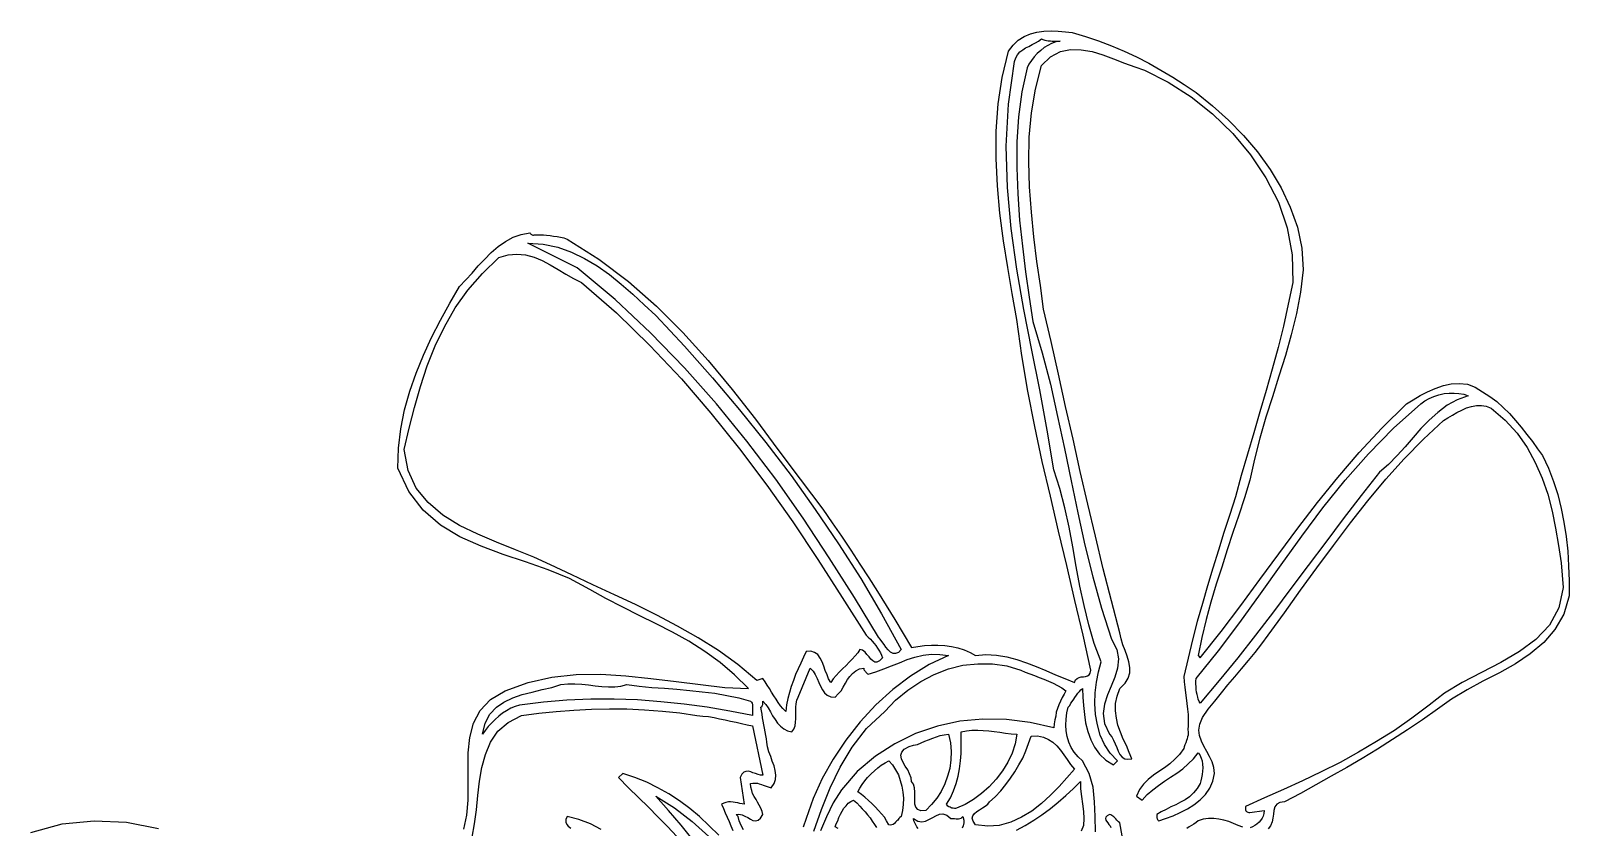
# Model space of a CAD drawing. Extents: x 0.03 to 7.3, y 0.02 to 7.48.
# Drawn here: x 1.132 to 6.072, y 4.919 to 7.476 of the extents above; entities that cross this region are included whole.
import ezdxf

# ---------------------------------------------------------------- set-up
doc = ezdxf.new("R2010")
doc.units = 0
doc.layers.add('1', color=7, linetype='Continuous')

msp = doc.modelspace()

# ---------------------------------------------------------------- linework, layer by layer
for points in [[(2.523, 4.913), (2.532, 4.958), (2.536, 5.006), (2.536, 5.056), (2.536, 5.107), (2.537, 5.158), (2.542, 5.207), (2.554, 5.253), (2.575, 5.294), (2.608, 5.329), (2.655, 5.357), (2.729, 5.384), (2.805, 5.401), (2.883, 5.409), (2.962, 5.41), (3.043, 5.405), (3.123, 5.397), (3.204, 5.387), (3.283, 5.377), (3.361, 5.368), (3.437, 5.364), (3.392, 5.408), (3.346, 5.448), (3.296, 5.483), (3.245, 5.516), (3.193, 5.545), (3.14, 5.572), (3.086, 5.599), (3.033, 5.626), (2.979, 5.653), (2.927, 5.682), (2.862, 5.717), (2.793, 5.745), (2.721, 5.771), (2.649, 5.795), (2.578, 5.821), (2.51, 5.851), (2.448, 5.889), (2.392, 5.937), (2.346, 5.997), (2.311, 6.072), (2.313, 6.136), (2.32, 6.198), (2.332, 6.259), (2.349, 6.319), (2.369, 6.377), (2.393, 6.435), (2.419, 6.491), (2.448, 6.547), (2.478, 6.601), (2.509, 6.655), (2.529, 6.676), (2.549, 6.698), (2.569, 6.721), (2.589, 6.742), (2.61, 6.764), (2.633, 6.783), (2.656, 6.799), (2.681, 6.813), (2.707, 6.822), (2.735, 6.827), (2.736, 6.826), (2.737, 6.824), (2.739, 6.823), (2.74, 6.822), (2.742, 6.821), (2.744, 6.82), (2.746, 6.82), (2.748, 6.821), (2.757, 6.821), (2.767, 6.821), (2.778, 6.821), (2.788, 6.82), (2.8, 6.819), (2.811, 6.817), (2.822, 6.816), (2.833, 6.813), (2.844, 6.811), (2.854, 6.807), (2.956, 6.743), (3.051, 6.671), (3.141, 6.592), (3.226, 6.507), (3.307, 6.417), (3.384, 6.324), (3.459, 6.229), (3.531, 6.132), (3.603, 6.036), (3.675, 5.94), (3.705, 5.896), (3.735, 5.853), (3.765, 5.809), (3.794, 5.764), (3.823, 5.72), (3.851, 5.676), (3.879, 5.631), (3.906, 5.586), (3.933, 5.541), (3.96, 5.496), (3.98, 5.499), (4.002, 5.502), (4.024, 5.503), (4.045, 5.503), (4.067, 5.502), (4.088, 5.499), (4.109, 5.495), (4.129, 5.488), (4.148, 5.48), (4.165, 5.47), (4.199, 5.473), (4.233, 5.471), (4.266, 5.466), (4.298, 5.457), (4.329, 5.447), (4.36, 5.435), (4.391, 5.422), (4.422, 5.408), (4.452, 5.396), (4.483, 5.384), (4.487, 5.392), (4.492, 5.397), (4.498, 5.4), (4.505, 5.402), (4.512, 5.402), (4.519, 5.403), (4.525, 5.405), (4.531, 5.408), (4.534, 5.414), (4.536, 5.423), (4.511, 5.536), (4.485, 5.647), (4.459, 5.759), (4.432, 5.87), (4.406, 5.982), (4.38, 6.093), (4.356, 6.206), (4.334, 6.319), (4.314, 6.434), (4.298, 6.549), (4.283, 6.632), (4.269, 6.716), (4.255, 6.802), (4.244, 6.89), (4.236, 6.978), (4.232, 7.066), (4.232, 7.154), (4.238, 7.241), (4.251, 7.326), (4.271, 7.41), (4.286, 7.43), (4.303, 7.446), (4.322, 7.458), (4.342, 7.466), (4.363, 7.472), (4.385, 7.475), (4.408, 7.476), (4.431, 7.475), (4.454, 7.473), (4.476, 7.47), (4.519, 7.458), (4.561, 7.444), (4.602, 7.428), (4.643, 7.411), (4.682, 7.392), (4.722, 7.372), (4.761, 7.35), (4.799, 7.327), (4.836, 7.303), (4.874, 7.278)], [(4.874, 7.278), (4.927, 7.235), (4.978, 7.189), (5.026, 7.14), (5.071, 7.087), (5.112, 7.031), (5.147, 6.972), (5.176, 6.91), (5.199, 6.845), (5.213, 6.778), (5.218, 6.708), (5.209, 6.637), (5.196, 6.568), (5.179, 6.5), (5.161, 6.433), (5.14, 6.367), (5.119, 6.301), (5.098, 6.235), (5.079, 6.168), (5.061, 6.101), (5.046, 6.033), (5.029, 5.977), (5.011, 5.921), (4.992, 5.865), (4.974, 5.81), (4.956, 5.754), (4.938, 5.699), (4.921, 5.642), (4.906, 5.586), (4.892, 5.528), (4.88, 5.47), (4.887, 5.463), (4.954, 5.547), (5.017, 5.631), (5.079, 5.714), (5.14, 5.797), (5.201, 5.879), (5.264, 5.961), (5.329, 6.042), (5.397, 6.122), (5.47, 6.2), (5.549, 6.278), (5.571, 6.291), (5.593, 6.305), (5.617, 6.317), (5.642, 6.328), (5.668, 6.337), (5.693, 6.343), (5.719, 6.344), (5.745, 6.341), (5.77, 6.332), (5.794, 6.317), (5.817, 6.302), (5.839, 6.286), (5.86, 6.267), (5.88, 6.247), (5.9, 6.225), (5.918, 6.203), (5.936, 6.18), (5.954, 6.157), (5.97, 6.134), (5.986, 6.112), (6.005, 6.072), (6.021, 6.029), (6.035, 5.987), (6.046, 5.942), (6.055, 5.898), (6.062, 5.852), (6.067, 5.805), (6.07, 5.758), (6.072, 5.71), (6.072, 5.662), (6.055, 5.603), (6.026, 5.554), (5.99, 5.512), (5.947, 5.476), (5.899, 5.444), (5.848, 5.415), (5.795, 5.388), (5.744, 5.36), (5.694, 5.33), (5.649, 5.298), (5.601, 5.264), (5.553, 5.232), (5.504, 5.201), (5.456, 5.17), (5.407, 5.14), (5.358, 5.111), (5.308, 5.083), (5.258, 5.055), (5.209, 5.027), (5.158, 5), (5.143, 4.998), (5.133, 4.993), (5.127, 4.984), (5.123, 4.973), (5.122, 4.961), (5.12, 4.948), (5.118, 4.936), (5.113, 4.924), (5.105, 4.914)], [(1.132, 4.902), (1.233, 4.93), (1.336, 4.94), (1.439, 4.935), (1.542, 4.915)]]:
    msp.add_lwpolyline(points)
at = {"layer": '1'}
for points in [[(4.551, 4.904), (4.55, 4.953), (4.548, 5.001), (4.543, 5.048), (4.531, 5.091), (4.509, 5.132), (4.495, 5.145), (4.482, 5.16), (4.473, 5.175), (4.465, 5.192), (4.46, 5.21), (4.457, 5.229), (4.456, 5.247), (4.457, 5.266), (4.459, 5.286), (4.463, 5.304), (4.468, 5.31), (4.472, 5.317), (4.476, 5.323), (4.481, 5.33), (4.485, 5.336), (4.49, 5.343), (4.494, 5.349), (4.499, 5.355), (4.504, 5.36), (4.509, 5.364), (4.51, 5.337), (4.512, 5.31), (4.515, 5.281), (4.519, 5.254), (4.526, 5.226), (4.536, 5.2), (4.548, 5.176), (4.564, 5.154), (4.584, 5.134), (4.609, 5.119), (4.622, 5.132), (4.598, 5.157), (4.58, 5.185), (4.566, 5.215), (4.557, 5.248), (4.551, 5.281), (4.549, 5.316), (4.55, 5.351), (4.554, 5.385), (4.56, 5.418), (4.569, 5.45), (4.547, 5.509), (4.529, 5.569), (4.514, 5.631), (4.501, 5.693), (4.489, 5.756), (4.478, 5.819), (4.466, 5.882), (4.452, 5.944), (4.436, 6.006), (4.417, 6.066), (4.396, 6.194), (4.372, 6.323), (4.346, 6.451), (4.321, 6.581), (4.298, 6.711), (4.28, 6.841), (4.268, 6.973), (4.264, 7.106), (4.271, 7.24), (4.291, 7.377), (4.295, 7.389), (4.3, 7.399), (4.308, 7.408), (4.317, 7.415), (4.326, 7.421), (4.337, 7.426), (4.348, 7.432), (4.358, 7.437), (4.368, 7.443), (4.377, 7.45), (4.382, 7.448), (4.388, 7.446), (4.394, 7.445), (4.399, 7.444), (4.406, 7.444), (4.412, 7.443), (4.418, 7.443), (4.424, 7.443), (4.43, 7.443), (4.437, 7.443)], [(4.437, 7.443), (4.423, 7.44), (4.41, 7.435), (4.398, 7.429), (4.386, 7.422), (4.375, 7.413), (4.364, 7.403), (4.354, 7.392), (4.345, 7.381), (4.337, 7.369), (4.331, 7.357), (4.314, 7.28), (4.304, 7.2), (4.298, 7.119), (4.298, 7.036), (4.301, 6.952), (4.307, 6.868), (4.316, 6.784), (4.326, 6.702), (4.338, 6.621), (4.35, 6.543), (4.38, 6.442), (4.406, 6.341), (4.429, 6.238), (4.451, 6.135), (4.473, 6.031), (4.494, 5.928), (4.517, 5.825), (4.542, 5.723), (4.57, 5.622), (4.602, 5.523), (4.619, 5.49), (4.625, 5.46), (4.622, 5.43), (4.613, 5.401), (4.601, 5.372), (4.589, 5.344), (4.58, 5.314), (4.576, 5.284), (4.58, 5.252), (4.596, 5.218), (4.603, 5.209), (4.609, 5.199), (4.614, 5.187), (4.619, 5.175), (4.624, 5.163), (4.629, 5.153), (4.636, 5.144), (4.645, 5.139), (4.655, 5.137), (4.668, 5.139), (4.659, 5.159), (4.65, 5.181), (4.64, 5.202), (4.631, 5.224), (4.623, 5.247), (4.618, 5.269), (4.615, 5.293), (4.615, 5.316), (4.62, 5.34), (4.629, 5.364), (4.646, 5.381), (4.656, 5.398), (4.661, 5.415), (4.661, 5.432), (4.658, 5.45), (4.653, 5.468), (4.646, 5.486), (4.639, 5.505), (4.633, 5.524), (4.629, 5.543), (4.602, 5.646), (4.576, 5.749), (4.551, 5.853), (4.526, 5.956), (4.502, 6.061), (4.479, 6.165), (4.455, 6.27), (4.432, 6.374), (4.408, 6.478), (4.384, 6.582), (4.374, 6.658), (4.363, 6.735), (4.353, 6.814), (4.345, 6.894), (4.339, 6.975), (4.337, 7.055), (4.338, 7.134), (4.345, 7.213), (4.358, 7.289), (4.377, 7.364), (4.406, 7.392), (4.438, 7.409), (4.471, 7.416), (4.505, 7.415), (4.54, 7.409), (4.574, 7.399), (4.609, 7.386), (4.644, 7.372), (4.677, 7.36), (4.708, 7.35), (4.784, 7.311), (4.858, 7.264), (4.927, 7.209), (4.992, 7.146), (5.049, 7.078), (5.098, 7.004), (5.138, 6.926), (5.166, 6.843), (5.182, 6.757), (5.185, 6.668), (5.17, 6.598), (5.154, 6.528), (5.137, 6.459), (5.118, 6.39), (5.099, 6.321), (5.079, 6.253), (5.059, 6.185), (5.039, 6.117), (5.019, 6.048), (5, 5.98), (4.982, 5.923), (4.963, 5.865), (4.946, 5.808), (4.928, 5.751), (4.911, 5.694), (4.894, 5.637), (4.877, 5.579), (4.862, 5.521), (4.848, 5.462), (4.834, 5.403), (4.836, 5.386), (4.838, 5.369), (4.84, 5.351), (4.842, 5.334), (4.844, 5.316), (4.846, 5.298), (4.848, 5.281), (4.848, 5.264), (4.848, 5.247), (4.847, 5.231), (4.848, 5.226), (4.848, 5.221), (4.848, 5.215), (4.846, 5.209), (4.845, 5.203), (4.843, 5.197), (4.841, 5.19), (4.838, 5.184), (4.836, 5.177), (4.834, 5.172), (4.821, 5.153), (4.806, 5.137), (4.79, 5.123), (4.772, 5.11), (4.754, 5.098), (4.737, 5.086), (4.72, 5.072), (4.705, 5.057), (4.692, 5.04), (4.682, 5.019), (4.701, 5.006), (4.717, 5.024), (4.735, 5.039), (4.753, 5.053), (4.772, 5.067), (4.792, 5.08), (4.812, 5.093), (4.831, 5.107), (4.848, 5.122), (4.865, 5.139), (4.88, 5.158), (4.886, 5.151), (4.89, 5.141), (4.893, 5.132), (4.894, 5.121), (4.895, 5.11), (4.894, 5.099), (4.893, 5.088), (4.891, 5.078), (4.889, 5.068), (4.887, 5.059), (4.877, 5.043), (4.866, 5.029), (4.853, 5.017), (4.839, 5.007), (4.824, 4.999), (4.809, 4.991), (4.793, 4.984), (4.778, 4.976), (4.762, 4.968), (4.748, 4.96), (4.748, 4.957), (4.748, 4.954), (4.748, 4.951), (4.748, 4.949), (4.749, 4.947), (4.75, 4.944), (4.751, 4.943), (4.752, 4.941), (4.754, 4.94), (4.776, 4.947), (4.8, 4.956), (4.823, 4.966), (4.846, 4.978), (4.867, 4.991), (4.887, 5.007), (4.904, 5.024), (4.918, 5.044), (4.928, 5.067), (4.933, 5.092), (4.931, 5.111), (4.925, 5.129), (4.917, 5.146), (4.908, 5.162), (4.899, 5.179), (4.891, 5.195), (4.885, 5.213), (4.883, 5.231), (4.886, 5.25), (4.894, 5.271), (4.913, 5.298), (4.934, 5.324), (4.955, 5.35), (4.976, 5.376), (4.998, 5.402), (5.02, 5.428), (5.042, 5.454), (5.064, 5.48), (5.085, 5.508), (5.105, 5.536), (5.158, 5.607), (5.209, 5.68), (5.262, 5.752), (5.315, 5.824), (5.37, 5.896), (5.425, 5.967), (5.483, 6.036), (5.542, 6.102), (5.604, 6.165), (5.668, 6.225), (5.682, 6.233), (5.697, 6.242), (5.711, 6.25), (5.727, 6.258), (5.742, 6.265), (5.758, 6.27), (5.774, 6.273), (5.79, 6.273), (5.805, 6.271), (5.821, 6.264), (5.866, 6.226), (5.905, 6.184), (5.937, 6.138), (5.963, 6.09), (5.985, 6.04), (6.003, 5.988), (6.017, 5.934), (6.028, 5.879), (6.038, 5.824), (6.046, 5.768), (6.052, 5.689), (6.039, 5.623), (6.009, 5.568), (5.965, 5.522), (5.912, 5.483), (5.852, 5.448), (5.79, 5.416), (5.728, 5.384), (5.671, 5.349), (5.622, 5.311), (5.567, 5.269), (5.511, 5.23), (5.453, 5.194), (5.395, 5.16), (5.336, 5.127), (5.276, 5.097), (5.216, 5.068), (5.155, 5.04), (5.094, 5.013), (5.033, 4.986), (5.032, 4.983), (5.032, 4.98), (5.033, 4.978), (5.033, 4.975), (5.034, 4.972), (5.036, 4.97), (5.038, 4.968), (5.04, 4.967), (5.043, 4.966), (5.046, 4.966), (5.092, 4.973), (5.091, 4.963), (5.089, 4.955), (5.086, 4.948), (5.081, 4.941), (5.076, 4.935), (5.069, 4.929), (5.063, 4.925), (5.055, 4.92), (5.048, 4.917)], [(3.139, 6.562), (3.231, 6.463), (3.321, 6.362), (3.408, 6.259), (3.492, 6.154), (3.574, 6.048), (3.651, 5.939), (3.726, 5.829), (3.797, 5.717), (3.864, 5.604), (3.927, 5.49), (3.918, 5.48), (3.909, 5.477), (3.901, 5.477), (3.893, 5.481), (3.885, 5.488), (3.878, 5.497), (3.872, 5.506), (3.865, 5.515), (3.859, 5.523), (3.854, 5.529), (3.777, 5.657), (3.696, 5.784), (3.612, 5.911), (3.524, 6.036), (3.431, 6.158), (3.334, 6.278), (3.231, 6.394), (3.122, 6.506), (3.008, 6.613), (2.887, 6.715), (2.728, 6.794), (2.777, 6.791), (2.824, 6.781), (2.868, 6.765), (2.91, 6.745), (2.951, 6.721), (2.99, 6.693), (3.028, 6.662), (3.065, 6.63), (3.102, 6.596), (3.139, 6.562)], [(2.9, 6.668), (3.013, 6.57), (3.12, 6.466), (3.221, 6.359), (3.316, 6.248), (3.408, 6.134), (3.495, 6.017), (3.579, 5.899), (3.659, 5.778), (3.737, 5.657), (3.814, 5.536), (3.821, 5.529), (3.828, 5.523), (3.834, 5.516), (3.84, 5.509), (3.846, 5.502), (3.851, 5.494), (3.855, 5.487), (3.86, 5.479), (3.864, 5.471), (3.867, 5.463), (3.857, 5.453), (3.849, 5.449), (3.842, 5.449), (3.836, 5.453), (3.829, 5.459), (3.824, 5.466), (3.817, 5.473), (3.811, 5.481), (3.803, 5.487), (3.794, 5.49), (3.788, 5.479), (3.779, 5.469), (3.77, 5.459), (3.76, 5.449), (3.75, 5.438), (3.739, 5.427), (3.728, 5.417), (3.718, 5.406), (3.709, 5.395), (3.701, 5.384), (3.694, 5.395), (3.689, 5.408), (3.683, 5.422), (3.678, 5.436), (3.673, 5.45), (3.667, 5.462), (3.659, 5.473), (3.649, 5.48), (3.637, 5.484), (3.622, 5.483), (3.613, 5.465), (3.605, 5.446), (3.596, 5.427), (3.588, 5.409), (3.581, 5.39), (3.574, 5.371), (3.568, 5.352), (3.563, 5.332), (3.559, 5.312), (3.556, 5.291), (3.547, 5.3), (3.539, 5.309), (3.532, 5.319), (3.525, 5.33), (3.518, 5.341), (3.511, 5.353), (3.504, 5.364), (3.497, 5.375), (3.49, 5.386), (3.483, 5.397), (3.463, 5.39), (3.402, 5.441), (3.34, 5.486), (3.275, 5.527), (3.209, 5.565), (3.142, 5.6), (3.074, 5.634), (3.006, 5.665), (2.937, 5.697), (2.869, 5.729), (2.801, 5.761), (2.747, 5.786), (2.688, 5.81), (2.627, 5.834), (2.567, 5.86), (2.509, 5.888), (2.455, 5.921), (2.408, 5.961), (2.37, 6.008), (2.344, 6.064), (2.331, 6.132), (2.347, 6.2), (2.364, 6.267), (2.383, 6.334), (2.405, 6.4), (2.431, 6.464), (2.461, 6.526), (2.495, 6.586), (2.535, 6.643), (2.582, 6.697), (2.635, 6.748), (2.665, 6.757), (2.693, 6.759), (2.721, 6.757), (2.748, 6.749), (2.774, 6.738), (2.8, 6.725), (2.825, 6.71), (2.85, 6.695), (2.875, 6.681), (2.9, 6.668)], [(5.748, 6.304), (5.712, 6.291), (5.68, 6.274), (5.65, 6.251), (5.622, 6.226), (5.596, 6.199), (5.571, 6.17), (5.545, 6.14), (5.52, 6.112), (5.492, 6.084), (5.463, 6.059), (5.404, 5.984), (5.346, 5.909), (5.29, 5.834), (5.234, 5.759), (5.178, 5.685), (5.122, 5.61), (5.065, 5.536), (5.008, 5.463), (4.948, 5.39), (4.887, 5.317), (4.884, 5.323), (4.881, 5.33), (4.879, 5.337), (4.877, 5.345), (4.875, 5.353), (4.874, 5.361), (4.874, 5.37), (4.873, 5.379), (4.873, 5.388), (4.874, 5.397), (4.946, 5.485), (5.014, 5.576), (5.081, 5.668), (5.147, 5.761), (5.213, 5.853), (5.281, 5.944), (5.352, 6.033), (5.427, 6.118), (5.508, 6.2), (5.596, 6.278), (5.608, 6.288), (5.622, 6.295), (5.637, 6.302), (5.653, 6.307), (5.67, 6.311), (5.686, 6.313), (5.703, 6.313), (5.718, 6.312), (5.734, 6.309), (5.748, 6.304)], [(3.421, 4.911), (3.413, 4.925), (3.407, 4.939), (3.403, 4.953), (3.397, 4.96), (3.406, 4.961), (3.416, 4.959), (3.425, 4.955), (3.434, 4.95), (3.443, 4.945), (3.451, 4.941), (3.46, 4.94), (3.468, 4.942), (3.475, 4.948), (3.483, 4.96), (3.48, 4.97), (3.476, 4.98), (3.471, 4.99), (3.466, 4.999), (3.461, 5.008), (3.455, 5.018), (3.45, 5.027), (3.447, 5.037), (3.444, 5.048), (3.443, 5.059), (3.451, 5.06), (3.458, 5.06), (3.465, 5.06), (3.471, 5.058), (3.478, 5.056), (3.484, 5.054), (3.49, 5.052), (3.497, 5.05), (3.503, 5.048), (3.509, 5.046), (3.519, 5.059), (3.523, 5.072), (3.524, 5.086), (3.522, 5.101), (3.519, 5.116), (3.513, 5.131), (3.508, 5.146), (3.502, 5.161), (3.498, 5.177), (3.496, 5.192), (3.494, 5.203), (3.492, 5.214), (3.49, 5.225), (3.488, 5.237), (3.486, 5.248), (3.484, 5.259), (3.482, 5.27), (3.48, 5.282), (3.478, 5.293), (3.476, 5.304), (3.478, 5.305), (3.48, 5.307), (3.481, 5.309), (3.482, 5.311), (3.483, 5.313), (3.483, 5.316), (3.483, 5.318), (3.483, 5.321), (3.483, 5.324), (3.492, 5.313), (3.5, 5.302), (3.507, 5.289), (3.514, 5.277), (3.522, 5.265), (3.53, 5.253), (3.539, 5.243), (3.55, 5.235), (3.562, 5.228), (3.576, 5.225), (3.582, 5.234), (3.586, 5.245), (3.588, 5.256), (3.589, 5.267), (3.589, 5.279), (3.589, 5.292), (3.589, 5.304), (3.59, 5.315), (3.592, 5.327), (3.596, 5.337), (3.635, 5.43), (3.644, 5.42), (3.651, 5.409), (3.657, 5.397), (3.663, 5.384), (3.668, 5.372), (3.674, 5.36), (3.681, 5.35), (3.689, 5.343), (3.701, 5.338), (3.715, 5.337), (3.725, 5.347), (3.734, 5.357), (3.741, 5.369), (3.748, 5.381), (3.755, 5.393), (3.762, 5.403), (3.771, 5.413), (3.781, 5.421), (3.793, 5.427), (3.807, 5.43), (3.807, 5.427), (3.807, 5.425), (3.808, 5.423), (3.81, 5.421), (3.812, 5.419), (3.813, 5.417), (3.815, 5.415), (3.817, 5.414), (3.819, 5.412), (3.821, 5.41), (3.846, 5.418), (3.871, 5.427), (3.896, 5.437), (3.921, 5.447), (3.946, 5.457), (3.971, 5.465), (3.997, 5.471), (4.024, 5.475), (4.051, 5.474), (4.079, 5.47)], [(4.079, 5.47), (4.017, 5.441), (3.957, 5.404), (3.9, 5.361), (3.846, 5.312), (3.795, 5.257), (3.749, 5.199), (3.708, 5.138), (3.673, 5.075), (3.644, 5.011), (3.622, 4.947), (3.612, 4.919)], [(3.646, 4.906), (3.671, 4.976), (3.699, 5.045), (3.731, 5.112), (3.769, 5.176), (3.816, 5.236), (3.874, 5.291), (3.909, 5.327), (3.948, 5.359), (3.99, 5.387), (4.033, 5.409), (4.079, 5.427), (4.125, 5.439), (4.173, 5.444), (4.22, 5.444), (4.266, 5.437), (4.311, 5.423)], [(4.311, 5.423), (4.325, 5.417), (4.34, 5.411), (4.355, 5.406), (4.37, 5.4), (4.385, 5.394), (4.4, 5.388), (4.415, 5.382), (4.429, 5.374), (4.443, 5.366), (4.456, 5.357), (4.45, 5.346), (4.444, 5.335), (4.438, 5.324), (4.433, 5.312), (4.429, 5.3), (4.425, 5.288), (4.423, 5.276), (4.42, 5.264), (4.418, 5.251), (4.417, 5.238), (4.341, 5.255), (4.265, 5.265), (4.189, 5.266), (4.115, 5.259), (4.043, 5.243), (3.973, 5.22), (3.906, 5.187), (3.844, 5.147), (3.786, 5.098), (3.735, 5.039), (3.709, 4.997), (3.687, 4.952), (3.668, 4.907)], [(3.046, 5.377), (3.086, 5.372), (3.126, 5.368), (3.167, 5.365), (3.207, 5.362), (3.248, 5.358), (3.288, 5.354), (3.328, 5.349), (3.367, 5.342), (3.406, 5.334), (3.443, 5.324), (3.446, 5.32), (3.448, 5.317), (3.449, 5.312), (3.45, 5.307), (3.45, 5.302), (3.45, 5.298), (3.45, 5.292), (3.449, 5.287), (3.449, 5.282), (3.45, 5.278), (3.377, 5.292), (3.304, 5.304), (3.23, 5.314), (3.155, 5.322), (3.08, 5.328), (3.005, 5.33), (2.93, 5.33), (2.853, 5.327), (2.778, 5.321), (2.701, 5.311), (2.687, 5.307), (2.674, 5.301), (2.66, 5.293), (2.647, 5.285), (2.635, 5.276), (2.623, 5.265), (2.612, 5.254), (2.601, 5.242), (2.591, 5.23), (2.582, 5.218), (2.591, 5.253), (2.606, 5.282), (2.627, 5.304), (2.651, 5.321), (2.68, 5.334), (2.71, 5.345), (2.742, 5.353), (2.774, 5.361), (2.805, 5.368), (2.834, 5.377), (2.856, 5.379), (2.879, 5.379), (2.901, 5.378), (2.923, 5.376), (2.944, 5.373), (2.966, 5.371), (2.987, 5.37), (3.007, 5.37), (3.027, 5.372), (3.046, 5.377)], [(2.549, 4.887), (2.557, 4.93), (2.563, 4.975), (2.567, 5.021), (2.573, 5.067), (2.58, 5.111), (2.592, 5.153), (2.608, 5.192), (2.632, 5.227), (2.665, 5.255), (2.708, 5.278), (2.763, 5.285), (2.819, 5.291), (2.876, 5.295), (2.932, 5.298), (2.99, 5.299), (3.046, 5.299), (3.103, 5.296), (3.16, 5.292), (3.216, 5.286), (3.271, 5.278)], [(3.271, 5.278), (3.29, 5.276), (3.308, 5.274), (3.326, 5.271), (3.344, 5.267), (3.362, 5.264), (3.379, 5.26), (3.397, 5.256), (3.414, 5.252), (3.432, 5.248), (3.45, 5.245), (3.483, 5.086), (3.475, 5.086), (3.468, 5.088), (3.459, 5.091), (3.451, 5.094), (3.444, 5.097), (3.436, 5.099), (3.428, 5.098), (3.422, 5.096), (3.415, 5.089), (3.41, 5.079), (3.423, 4.993), (3.416, 4.994), (3.409, 4.995), (3.402, 4.997), (3.394, 4.998), (3.387, 4.999), (3.379, 5), (3.372, 5), (3.364, 4.998), (3.357, 4.996), (3.35, 4.993), (3.356, 4.979), (3.362, 4.965), (3.368, 4.951), (3.375, 4.937), (3.38, 4.923), (3.386, 4.909)], [(4.079, 5.218), (4.085, 5.19), (4.087, 5.162), (4.086, 5.135), (4.083, 5.108), (4.076, 5.083), (4.067, 5.058), (4.055, 5.034), (4.041, 5.012), (4.024, 4.992), (4.006, 4.973), (3.99, 4.972), (3.98, 4.976), (3.974, 4.983), (3.971, 4.993), (3.971, 5.006), (3.971, 5.019), (3.971, 5.032), (3.97, 5.045), (3.966, 5.057), (3.96, 5.066), (3.959, 5.078), (3.954, 5.09), (3.948, 5.103), (3.94, 5.115), (3.933, 5.127), (3.928, 5.139), (3.926, 5.15), (3.929, 5.16), (3.937, 5.17), (3.953, 5.178), (3.966, 5.182), (3.979, 5.185), (3.991, 5.19), (4.003, 5.195), (4.015, 5.2), (4.028, 5.205), (4.04, 5.209), (4.052, 5.213), (4.065, 5.216), (4.079, 5.218)], [(4.298, 5.218), (4.293, 5.187), (4.283, 5.157), (4.269, 5.128), (4.252, 5.1), (4.232, 5.073), (4.209, 5.049), (4.185, 5.027), (4.159, 5.008), (4.132, 4.992), (4.105, 4.98), (4.101, 4.979), (4.098, 4.979), (4.094, 4.98), (4.09, 4.98), (4.087, 4.981), (4.084, 4.983), (4.08, 4.985), (4.077, 4.987), (4.075, 4.99), (4.072, 4.993), (4.085, 5.013), (4.095, 5.036), (4.103, 5.059), (4.11, 5.083), (4.114, 5.107), (4.117, 5.132), (4.119, 5.156), (4.12, 5.18), (4.12, 5.203), (4.119, 5.225), (4.137, 5.229), (4.154, 5.231), (4.173, 5.231), (4.19, 5.23), (4.208, 5.229), (4.226, 5.226), (4.244, 5.224), (4.262, 5.221), (4.28, 5.219), (4.298, 5.218)], [(4.483, 5.105), (4.459, 5.078), (4.434, 5.05), (4.406, 5.022), (4.377, 4.995), (4.346, 4.971), (4.313, 4.951), (4.279, 4.935), (4.242, 4.925), (4.205, 4.922), (4.165, 4.927), (4.158, 4.938), (4.155, 4.948), (4.157, 4.956), (4.162, 4.963), (4.17, 4.97), (4.178, 4.975), (4.188, 4.981), (4.197, 4.987), (4.205, 4.993), (4.211, 5), (4.229, 5.017), (4.247, 5.036), (4.263, 5.056), (4.278, 5.076), (4.292, 5.097), (4.305, 5.119), (4.317, 5.141), (4.327, 5.164), (4.336, 5.188), (4.344, 5.211), (4.365, 5.212), (4.384, 5.208), (4.4, 5.201), (4.414, 5.192), (4.427, 5.18), (4.438, 5.166), (4.449, 5.151), (4.46, 5.136), (4.471, 5.12), (4.483, 5.105)], [(3.341, 4.893), (3.31, 4.924), (3.279, 4.953), (3.248, 4.979), (3.215, 5.004), (3.181, 5.026), (3.146, 5.046), (3.11, 5.064), (3.072, 5.079), (3.033, 5.092), (3.019, 5.079), (3.051, 5.046), (3.083, 5.014), (3.115, 4.983), (3.146, 4.952), (3.177, 4.921), (3.206, 4.889)], [(3.927, 4.953), (3.923, 4.95), (3.919, 4.947), (3.916, 4.942), (3.913, 4.939), (3.909, 4.935), (3.905, 4.931), (3.901, 4.928), (3.897, 4.927), (3.892, 4.926), (3.887, 4.927), (3.88, 4.939), (3.873, 4.951), (3.864, 4.962), (3.854, 4.973), (3.843, 4.985), (3.833, 4.995), (3.822, 5.005), (3.81, 5.015), (3.799, 5.024), (3.788, 5.033), (3.794, 5.044), (3.802, 5.056), (3.81, 5.068), (3.819, 5.079), (3.83, 5.09), (3.841, 5.1), (3.852, 5.11), (3.863, 5.118), (3.875, 5.126), (3.887, 5.132), (3.899, 5.119), (3.909, 5.103), (3.918, 5.087), (3.924, 5.069), (3.929, 5.051), (3.932, 5.032), (3.934, 5.012), (3.933, 4.992), (3.931, 4.973), (3.927, 4.953)], [(4.297, 4.91), (4.325, 4.925), (4.353, 4.942), (4.379, 4.959), (4.406, 4.979), (4.431, 4.999), (4.456, 5.021), (4.48, 5.043), (4.503, 5.066), (4.503, 5.042), (4.506, 5.018), (4.509, 4.994), (4.512, 4.97), (4.513, 4.947), (4.512, 4.925), (4.505, 4.906)], [(3.259, 4.877), (3.22, 4.926), (3.18, 4.973), (3.139, 5.019), (3.199, 4.981), (3.256, 4.937), (3.309, 4.889)], [(3.725, 4.915), (3.715, 4.92), (3.718, 4.93), (3.723, 4.94), (3.727, 4.95), (3.732, 4.961), (3.737, 4.971), (3.743, 4.98), (3.75, 4.988), (3.757, 4.996), (3.765, 5.002), (3.774, 5.006), (3.784, 4.997), (3.794, 4.987), (3.802, 4.978), (3.811, 4.968), (3.819, 4.959), (3.827, 4.949), (3.834, 4.938), (3.841, 4.928), (3.848, 4.918)], [(2.964, 4.912), (2.929, 4.93), (2.892, 4.944), (2.854, 4.953), (2.85, 4.944), (2.85, 4.935), (2.853, 4.928), (2.858, 4.922), (2.866, 4.916)], [(3.981, 4.915), (3.977, 4.92), (3.974, 4.927), (3.971, 4.933), (3.968, 4.94), (3.966, 4.947), (3.98, 4.938), (3.993, 4.936), (4.005, 4.938), (4.016, 4.944), (4.028, 4.95), (4.038, 4.956), (4.05, 4.961), (4.061, 4.962), (4.073, 4.958), (4.086, 4.947), (4.09, 4.947), (4.094, 4.947), (4.098, 4.947), (4.103, 4.946), (4.107, 4.946), (4.111, 4.946), (4.115, 4.947), (4.119, 4.948), (4.122, 4.95), (4.125, 4.953)], [(4.125, 4.953), (4.128, 4.942), (4.128, 4.933), (4.126, 4.924), (4.123, 4.916)], [(4.637, 4.891), (4.629, 4.933), (4.625, 4.936), (4.622, 4.939), (4.619, 4.942), (4.616, 4.946), (4.613, 4.949), (4.61, 4.952), (4.607, 4.955), (4.603, 4.957), (4.6, 4.959), (4.596, 4.96), (4.588, 4.956), (4.584, 4.951), (4.583, 4.947), (4.584, 4.942), (4.586, 4.938), (4.59, 4.933), (4.594, 4.928), (4.598, 4.923), (4.6, 4.918)], [(5.024, 4.919), (5.009, 4.925), (4.994, 4.931), (4.979, 4.937), (4.963, 4.942), (4.947, 4.945), (4.931, 4.947), (4.914, 4.947), (4.897, 4.945), (4.88, 4.94), (4.874, 4.934), (4.867, 4.929), (4.859, 4.925), (4.852, 4.92), (4.844, 4.915)]]:
    msp.add_lwpolyline(points, dxfattribs=at)

doc.saveas('drawing.dxf')
